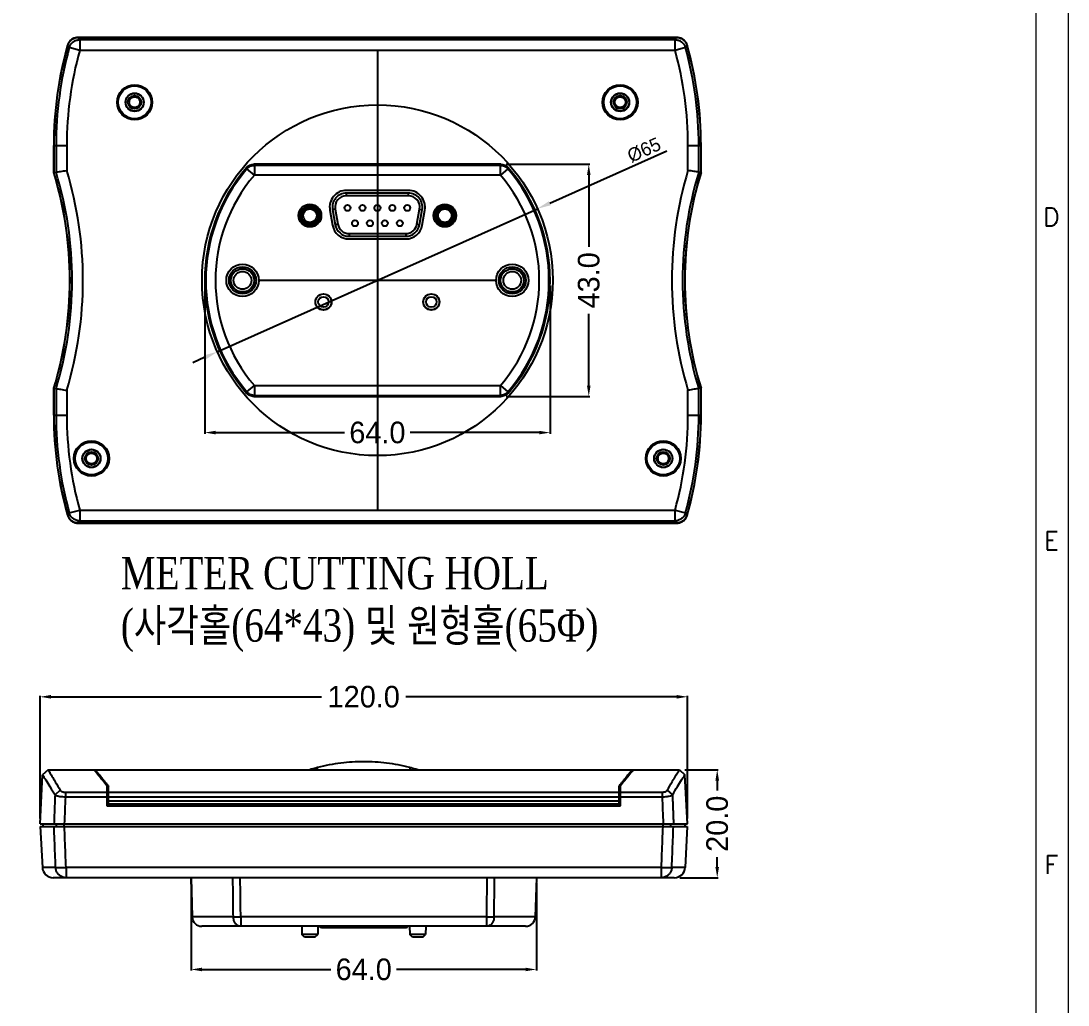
# Model space of a CAD drawing. Header units: millimetres. Extents: x 54 to 1685, y 68 to 1015.
# Drawn here: x 1491.2 to 1685.3, y 615.5 to 797.9 of the extents above; entities that cross this region are included whole.
import ezdxf
from ezdxf.enums import TextEntityAlignment as Align

# ---------------------------------------------------------------- set-up
doc = ezdxf.new("R2010")
doc.units = ezdxf.units.MM
doc.linetypes.add('DASHED2', pattern=[9.525, 6.35, -3.175])
for name, color, linetype in [('20', 2, 'Continuous'), ('30', 3, 'Continuous'), ('70', 7, 'Continuous')]:
    doc.layers.add(name, color=color, linetype=linetype)
doc.styles.add('SIMPLEX', font='SIMPLEX.shx', dxfattribs={"bigfont": 'HBRDS.shx'})
doc.styles.add('SS', font='batang.ttc', dxfattribs={"width": 0.8})
doc.styles.get("Standard").update_dxf_attribs({"font": 'BareunDotumPro1.ttf'})
doc.dimstyles.new('ISO-25', dxfattribs={"dimtxt": 2.5, "dimasz": 2.5, "dimexe": 1.25, "dimexo": 0.625, "dimtad": 1, "dimtxsty": 'Standard', "dimcen": 2.5, "dimadec": 0, "dimazin": 0, "dimtfac": 1, "dimtmove": 0, "dimatfit": 3, "dimfxl": 0, "dimarcsym": 0})
doc.dimstyles.get("Standard").update_dxf_attribs({"dimtxt": 4, "dimasz": 2, "dimexe": 0.2, "dimexo": 1, "dimgap": 0.09, "dimtad": 0, "dimtoh": 1, "dimdec": 1, "dimzin": 0, "dimdsep": 46, "dimtxsty": 'Standard', "dimcen": -3, "dimadec": 0, "dimazin": 0, "dimtfac": 1, "dimtdec": 1, "dimtofl": 0, "dimtmove": 0, "dimatfit": 3, "dimfxl": 0, "dimtolj": 1, "dimtzin": 0, "dimarcsym": 0})

# ---------------------------------------------------------------- blocks, each defined once
blk = doc.blocks.new('*D29')
at = {"color": 0, "lineweight": -2}
for p, q in [((1494.78, 650.13), (1494.78, 672.85)), ((1496.78, 672.65), (1546.98, 672.65)), ((1612.78, 672.65), (1562.58, 672.65)), ((1614.78, 650.13), (1614.78, 672.85))]:
    blk.add_line(p, q, dxfattribs=at)
at = {"color": 0}
for points in [[(1496.78, 672.99), (1496.78, 672.32), (1494.78, 672.65)], [(1612.78, 672.32), (1612.78, 672.99), (1614.78, 672.65)]]:
    blk.add_solid(points, dxfattribs=at)
at = {"layer": 'Defpoints', "color": 0}
for p in [(1614.78, 672.65), (1494.78, 649.13), (1614.78, 649.13)]:
    blk.add_point(p, dxfattribs=at)
at = {"color": 0, "linetype": 'DASHED2', "insert": (1554.78, 672.65), "char_height": 4, "attachment_point": 5}
blk.add_mtext('\\A1;120.0', dxfattribs=at)
blk = doc.blocks.new('*D30')
at = {"color": 0, "lineweight": -2}
for p, q in [((1614.31, 659.13), (1620.51, 659.13)), ((1620.31, 657.13), (1620.31, 655.32)), ((1620.31, 641.13), (1620.31, 642.95)), ((1613.36, 639.13), (1620.51, 639.13))]:
    blk.add_line(p, q, dxfattribs=at)
at = {"color": 0}
for points in [[(1620.64, 657.13), (1619.97, 657.13), (1620.31, 659.13)], [(1619.97, 641.13), (1620.64, 641.13), (1620.31, 639.13)]]:
    blk.add_solid(points, dxfattribs=at)
at = {"layer": 'Defpoints', "color": 0}
for p in [(1613.31, 659.13), (1612.36, 639.13), (1620.31, 639.13)]:
    blk.add_point(p, dxfattribs=at)
at = {"color": 0, "linetype": 'DASHED2', "insert": (1620.31, 649.13), "char_height": 4, "attachment_point": 5, "rotation": 90}
blk.add_mtext('\\A1;20.0', dxfattribs=at)
blk = doc.blocks.new('*D31')
at = {"color": 0, "lineweight": -2}
for p, q in [((1522.78, 638.13), (1522.78, 621.93)), ((1586.78, 638.13), (1586.78, 621.93)), ((1524.78, 622.13), (1548.69, 622.13)), ((1584.78, 622.13), (1560.87, 622.13))]:
    blk.add_line(p, q, dxfattribs=at)
at = {"color": 0}
for points in [[(1524.78, 622.46), (1524.78, 621.8), (1522.78, 622.13)], [(1584.78, 621.8), (1584.78, 622.46), (1586.78, 622.13)]]:
    blk.add_solid(points, dxfattribs=at)
at = {"layer": 'Defpoints', "color": 0}
for p in [(1522.78, 639.13), (1586.78, 639.13), (1586.78, 622.13)]:
    blk.add_point(p, dxfattribs=at)
at = {"color": 0, "linetype": 'DASHED2', "insert": (1554.78, 622.13), "char_height": 4, "attachment_point": 5}
blk.add_mtext('\\A1;64.0', dxfattribs=at)
blk = doc.blocks.new('*D32')
at = {"color": 0, "lineweight": -2}
for p, q in [((1525.31, 748.82), (1525.31, 721.41)), ((1589.31, 748.82), (1589.31, 721.41)), ((1527.31, 721.61), (1551.22, 721.61)), ((1587.31, 721.61), (1563.4, 721.61))]:
    blk.add_line(p, q, dxfattribs=at)
at = {"color": 0}
for points in [[(1527.31, 721.94), (1527.31, 721.28), (1525.31, 721.61)], [(1587.31, 721.28), (1587.31, 721.94), (1589.31, 721.61)]]:
    blk.add_solid(points, dxfattribs=at)
at = {"layer": 'Defpoints', "color": 0}
for p in [(1525.31, 749.82), (1589.31, 749.82), (1589.31, 721.61)]:
    blk.add_point(p, dxfattribs=at)
at = {"color": 0, "linetype": 'DASHED2', "insert": (1557.31, 721.61), "char_height": 4, "attachment_point": 5}
blk.add_mtext('\\A1;64.0', dxfattribs=at)
blk = doc.blocks.new('*D33')
at = {"color": 0, "lineweight": -2}
for p, q in [((1581.2, 771.32), (1596.7, 771.32)), ((1596.5, 769.32), (1596.5, 756)), ((1596.5, 730.32), (1596.5, 743.63)), ((1581.2, 728.32), (1596.7, 728.32))]:
    blk.add_line(p, q, dxfattribs=at)
at = {"color": 0}
for points in [[(1596.83, 769.32), (1596.16, 769.32), (1596.5, 771.32)], [(1596.16, 730.32), (1596.83, 730.32), (1596.5, 728.32)]]:
    blk.add_solid(points, dxfattribs=at)
at = {"layer": 'Defpoints', "color": 0}
for p in [(1580.2, 771.32), (1596.5, 771.32), (1580.2, 728.32)]:
    blk.add_point(p, dxfattribs=at)
at = {"color": 0, "linetype": 'DASHED2', "insert": (1596.5, 749.82), "char_height": 4, "attachment_point": 5, "rotation": 90}
blk.add_mtext('\\A1;43.0', dxfattribs=at)
blk = doc.blocks.new('*D34')
at = {"color": 0, "lineweight": -2}
for p, q in [((1589.27, 764.11), (1610.97, 773.8)), ((1527.64, 736.58), (1586.98, 763.09)), ((1525.35, 735.56), (1523.07, 734.54))]:
    blk.add_line(p, q, dxfattribs=at)
at = {"color": 0}
for points in [[(1589.1, 764.49), (1589.44, 763.73), (1586.98, 763.09)], [(1525.52, 735.18), (1525.18, 735.94), (1527.64, 736.58)]]:
    blk.add_solid(points, dxfattribs=at)
at = {"layer": 'Defpoints', "color": 0}
for p in [(1586.98, 763.09), (1527.64, 736.58)]:
    blk.add_point(p, dxfattribs=at)
at = {"color": 0, "linetype": 'DASHED2', "insert": (1606.75, 773.97), "char_height": 2.5, "attachment_point": 5, "rotation": 24.0683}
blk.add_mtext('%%c65', dxfattribs=at)

msp = doc.modelspace()

# ---------------------------------------------------------------- linework, layer by layer
at = {"color": 7, "linetype": 'Continuous'}
for p, q in [((1612.817, 794.837), (1501.804, 794.837)), ((1501.824, 794.811), (1612.797, 794.811)), ((1612.495, 794.412), (1502.126, 794.412)), ((1502.126, 794.412), (1502.126, 792.415)), ((1612.495, 792.415), (1612.495, 794.412)), ((1502.126, 792.415), (1500.202, 792.949)), ((1612.494, 792.415), (1502.127, 792.415)), ((1614.419, 792.949), (1612.495, 792.415)), ((1497.31, 774.817), (1497.31, 769.817)), ((1497.337, 769.821), (1497.337, 774.817)), ((1497.337, 774.817), (1499.733, 774.817)), ((1497.735, 774.817), (1497.735, 769.881)), ((1499.733, 774.817), (1499.733, 770.178)), ((1614.888, 770.178), (1614.888, 774.817)), ((1614.888, 774.817), (1617.284, 774.817)), ((1616.886, 769.881), (1616.886, 774.817)), ((1617.284, 774.817), (1617.284, 769.821)), ((1617.31, 769.817), (1617.31, 774.817)), ((1580.201, 771.317), (1534.42, 771.317)), ((1580.114, 771.128), (1534.507, 771.128)), ((1534.507, 771.128), (1534.507, 769.328)), ((1580.114, 769.328), (1580.114, 771.128)), ((1497.337, 769.821), (1497.735, 769.881)), ((1534.507, 769.328), (1533.14, 770.498)), ((1580.115, 769.328), (1534.506, 769.328)), ((1581.481, 770.498), (1580.114, 769.328)), ((1617.284, 769.821), (1616.886, 769.881)), ((1563.06, 766.487), (1551.56, 766.487)), ((1563.06, 765.987), (1551.56, 765.987)), ((1551.56, 765.487), (1551.56, 765.987)), ((1563.06, 765.487), (1551.56, 765.487)), ((1563.06, 765.487), (1563.06, 765.987)), ((1548.508, 762.849), (1549.001, 760.049)), ((1549.492, 763.023), (1549, 762.936)), ((1549, 762.936), (1549.494, 760.136)), ((1549.492, 763.023), (1549.986, 760.223)), ((1564.635, 760.223), (1565.129, 763.023)), ((1565.127, 760.136), (1565.621, 762.936)), ((1565.129, 763.023), (1565.621, 762.936)), ((1565.62, 760.049), (1566.113, 762.849)), ((1549.986, 760.223), (1549.494, 760.136)), ((1564.635, 760.223), (1565.127, 760.136)), ((1552.054, 758.487), (1562.567, 758.487)), ((1552.054, 758.487), (1552.054, 757.987)), ((1552.054, 757.987), (1562.567, 757.987)), ((1552.054, 757.487), (1562.567, 757.487)), ((1562.567, 758.487), (1562.567, 757.987)), ((1533.14, 729.137), (1534.507, 730.307)), ((1534.506, 730.307), (1580.115, 730.307)), ((1534.507, 730.307), (1534.507, 728.507)), ((1580.114, 728.507), (1580.114, 730.307)), ((1580.114, 730.307), (1581.481, 729.137)), ((1497.31, 729.817), (1497.31, 724.817)), ((1497.337, 724.817), (1497.337, 729.814)), ((1497.337, 729.814), (1497.735, 729.754)), ((1497.735, 729.754), (1497.735, 724.817)), ((1499.733, 729.457), (1499.733, 724.817)), ((1534.42, 728.317), (1580.201, 728.317)), ((1534.507, 728.507), (1580.114, 728.507)), ((1614.888, 724.817), (1614.888, 729.457)), ((1617.284, 729.814), (1616.886, 729.754)), ((1616.886, 724.817), (1616.886, 729.754)), ((1617.284, 729.814), (1617.284, 724.817)), ((1617.31, 724.817), (1617.31, 729.817)), ((1497.337, 724.817), (1499.733, 724.817)), ((1614.888, 724.817), (1617.284, 724.817)), ((1500.201, 706.725), (1502.125, 707.259)), ((1502.125, 707.259), (1612.496, 707.259)), ((1502.125, 707.259), (1502.125, 705.262)), ((1612.496, 705.262), (1612.496, 707.259)), ((1612.496, 707.259), (1614.42, 706.725)), ((1501.803, 704.837), (1612.818, 704.837)), ((1612.798, 704.863), (1501.823, 704.863)), ((1502.125, 705.262), (1612.496, 705.262)), ((1494.779, 649.134), (1495.254, 658.186)), ((1496.252, 659.134), (1495.254, 658.186)), ((1496.252, 659.134), (1546.207, 659.134)), ((1505.029, 658.827), (1505.027, 659.134)), ((1563.352, 659.134), (1613.306, 659.134)), ((1604.53, 658.827), (1604.532, 659.134)), ((1613.306, 659.134), (1614.305, 658.186)), ((1614.779, 649.134), (1614.305, 658.186)), ((1507.169, 656.165), (1507.169, 652.45)), ((1602.39, 652.45), (1602.39, 656.165)), ((1498.522, 655.327), (1497.56, 654.461)), ((1499.471, 654.988), (1507.169, 654.988)), ((1499.471, 654.988), (1499.471, 654.13)), ((1507.169, 654.258), (1507.469, 654.258)), ((1507.469, 652.773), (1507.469, 656.064)), ((1507.469, 654.988), (1602.09, 654.988)), ((1602.09, 656.064), (1602.09, 652.773)), ((1602.09, 654.258), (1602.39, 654.258)), ((1602.39, 654.988), (1610.088, 654.988)), ((1610.088, 654.988), (1610.088, 654.13)), ((1611.037, 655.327), (1611.999, 654.461)), ((1499.471, 654.13), (1507.169, 654.13)), ((1507.169, 652.758), (1509.079, 652.758)), ((1507.169, 652.566), (1602.39, 652.566)), ((1507.169, 652.45), (1602.39, 652.45)), ((1507.469, 654.13), (1602.09, 654.13)), ((1602.09, 653.299), (1507.469, 653.299)), ((1602.09, 652.773), (1507.469, 652.773)), ((1600.479, 652.758), (1602.39, 652.758)), ((1602.39, 654.13), (1610.088, 654.13)), ((1494.779, 649.134), (1614.779, 649.134)), ((1494.806, 648.634), (1614.753, 648.634)), ((1494.806, 648.634), (1495.204, 641.029)), ((1495.279, 649.134), (1495.279, 648.634)), ((1497.831, 648.634), (1497.831, 649.134)), ((1499.274, 648.634), (1499.274, 649.134)), ((1610.284, 648.634), (1610.284, 649.134)), ((1611.728, 648.634), (1611.728, 649.134)), ((1614.279, 649.134), (1614.279, 648.634)), ((1614.753, 648.634), (1614.355, 641.029)), ((1497.67, 641.029), (1495.204, 641.029)), ((1609.964, 641.029), (1499.594, 641.029)), ((1499.594, 641.029), (1499.594, 639.134)), ((1609.964, 639.134), (1609.964, 641.029)), ((1614.355, 641.029), (1611.889, 641.029)), ((1612.357, 639.134), (1497.201, 639.134)), ((1522.779, 637.934), (1522.779, 639.134)), ((1522.779, 639.134), (1522.969, 631.886)), ((1586.779, 639.134), (1586.59, 631.886)), ((1522.811, 637.934), (1522.779, 637.934)), ((1530.609, 631.886), (1522.969, 631.886)), ((1577.582, 631.886), (1531.976, 631.886)), ((1531.976, 631.886), (1531.976, 630.134)), ((1577.582, 630.134), (1577.582, 631.886)), ((1586.59, 631.886), (1578.95, 631.886)), ((1584.79, 630.134), (1524.769, 630.134)), ((1543.279, 630.134), (1543.306, 628.634)), ((1546.279, 630.134), (1546.253, 628.634)), ((1546.93, 629.934), (1562.629, 629.934)), ((1549.523, 629.934), (1549.523, 630.134)), ((1560.036, 629.934), (1560.036, 630.134)), ((1563.279, 630.134), (1563.306, 628.634)), ((1566.279, 630.134), (1566.253, 628.634)), ((1544.779, 628.633), (1543.306, 628.634)), ((1543.814, 628.134), (1543.306, 628.633)), ((1545.744, 628.134), (1543.814, 628.134)), ((1546.253, 628.634), (1544.779, 628.633)), ((1545.745, 628.134), (1546.253, 628.633)), ((1564.779, 628.633), (1563.306, 628.634)), ((1563.814, 628.134), (1563.306, 628.633)), ((1565.744, 628.134), (1563.814, 628.134)), ((1566.253, 628.634), (1564.779, 628.633)), ((1565.745, 628.134), (1566.253, 628.633))]:
    msp.add_line(p, q, dxfattribs=at)
for p, q in [((1557.31, 792.415), (1557.31, 707.259)), ((1535.31, 749.837), (1579.311, 749.837))]:
    msp.add_line(p, q)
for centre, radius in [((1512.31, 782.817), 3.259), ((1512.31, 782.817), 3.045), ((1512.31, 782.817), 1.695), ((1512.31, 782.817), 1.65), ((1602.31, 782.817), 3.259), ((1602.31, 782.817), 3.045), ((1602.31, 782.817), 1.695), ((1602.31, 782.817), 1.65), ((1512.31, 782.817), 1.233), ((1602.31, 782.817), 1.233), ((1544.81, 761.817), 2.1), ((1544.81, 761.817), 1.8), ((1544.81, 761.817), 1.55), ((1544.81, 761.817), 1.25), ((1551.77, 763.237), 0.55), ((1554.54, 763.237), 0.55), ((1557.31, 763.237), 0.55), ((1560.08, 763.237), 0.55), ((1562.85, 763.237), 0.55), ((1569.81, 761.817), 2.1), ((1569.81, 761.817), 1.8), ((1569.81, 761.817), 1.55), ((1569.81, 761.817), 1.25), ((1553.16, 760.397), 0.55), ((1555.93, 760.397), 0.55), ((1558.69, 760.397), 0.55), ((1561.46, 760.397), 0.55), ((1532.31, 749.817), 3), ((1532.31, 749.817), 2.5), ((1532.31, 749.817), 2.15), ((1532.31, 749.817), 1.65), ((1582.31, 749.817), 3), ((1582.31, 749.817), 2.5), ((1582.31, 749.817), 2.15), ((1582.31, 749.817), 1.65), ((1547.31, 745.817), 1.5), ((1567.31, 745.817), 1.5), ((1547.31, 745.817), 1.474), ((1547.31, 745.817), 0.965), ((1567.31, 745.817), 1.474), ((1567.31, 745.817), 0.965), ((1504.31, 716.817), 3.259), ((1504.31, 716.817), 3.045), ((1504.31, 716.817), 1.695), ((1504.31, 716.817), 1.65), ((1610.31, 716.817), 3.259), ((1610.31, 716.817), 3.045), ((1610.31, 716.817), 1.695), ((1610.31, 716.817), 1.65), ((1504.31, 716.817), 1.233), ((1610.31, 716.817), 1.233)]:
    msp.add_circle(centre, radius, dxfattribs=at)
msp.add_circle((1557.31, 749.837), 32.5)
for centre, radius, start, end in [((1565.609, 774.817), 68.298, 164.22695, 180), ((1565.609, 774.817), 68.272, 164.24409, 180), ((1565.609, 774.817), 67.874, 164.50629, 180), ((1565.609, 774.817), 65.876, 164.50628, 180), ((1549.012, 774.817), 65.876, 0, 15.49372), ((1549.012, 774.817), 67.874, 0, 15.49371), ((1549.012, 774.817), 68.272, 0, 15.75591), ((1549.012, 774.817), 68.298, 0, 15.77305), ((1557.31, 749.817), 32, 139.28287, 220.71713), ((1557.31, 749.817), 32, 319.28287, 40.71713), ((1432.144, 749.817), 68.167, 342.93847, 17.06153), ((1432.144, 749.817), 68.193, 342.94177, 17.05823), ((1432.144, 749.817), 68.591, 342.99177, 17.00823), ((1432.144, 749.817), 70.589, 343.23587, 16.76413), ((1557.31, 749.817), 31.81, 139.44886, 220.55114), ((1557.31, 749.817), 30.011, 139.45019, 220.54982), ((1557.31, 749.817), 30.011, 319.45019, 40.54981), ((1557.31, 749.817), 31.81, 319.44886, 40.55114), ((1682.477, 749.817), 70.589, 163.23587, 196.76413), ((1682.477, 749.817), 68.591, 162.99177, 197.00823), ((1682.477, 749.817), 68.193, 162.94177, 197.05823), ((1682.477, 749.817), 68.167, 162.93847, 197.06153), ((1551.56, 763.387), 3.1, 90, 190), ((1551.56, 763.387), 2.6, 90, 190), ((1551.56, 763.387), 2.1, 90, 190), ((1563.06, 763.387), 3.1, 350, 90), ((1563.06, 763.387), 2.6, 350, 90), ((1563.06, 763.387), 2.1, 350, 90), ((1552.054, 760.587), 3.1, 190, 270), ((1552.054, 760.587), 2.6, 190, 270), ((1552.054, 760.587), 2.1, 190, 270), ((1562.567, 760.587), 2.1, 270, 350), ((1562.567, 760.587), 2.6, 270, 350), ((1562.567, 760.587), 3.1, 270, 350), ((1565.345, 724.817), 68.035, 180, 195.80199), ((1565.345, 724.817), 68.009, 180, 195.78479), ((1565.345, 724.817), 67.61, 180, 195.52168), ((1565.345, 724.817), 65.613, 180, 195.52169), ((1549.276, 724.817), 65.613, 344.47831, 0), ((1549.276, 724.817), 67.61, 344.47832, 0), ((1549.276, 724.817), 68.009, 344.21521, 0), ((1549.276, 724.817), 68.035, 344.19801, 0), ((1497.201, 641.134), 2, 183, 270), ((1612.357, 641.134), 2, 270, 357), ((1524.769, 631.934), 1.8, 181.5, 270), ((1584.79, 631.934), 1.8, 270, 358.5), ((1546.929, 630.434), 0.5, 217.24264, 270), ((1562.629, 630.434), 0.5, 270, 322.75736)]:
    msp.add_arc(centre, radius, start, end, dxfattribs=at)
for points, knots in [([(1501.804, 794.837), (1501.634, 794.837), (1501.288, 794.793), (1500.805, 794.596), (1500.386, 794.279), (1500.065, 793.868), (1499.929, 793.547), (1499.882, 793.383)], [0, 0, 0, 0, 0.511326, 1.0326555, 1.5471386, 2.0690103, 2.580345, 2.580345, 2.580345, 2.580345]), ([(1499.902, 793.356), (1499.948, 793.52), (1500.085, 793.841), (1500.406, 794.252), (1500.824, 794.569), (1501.307, 794.766), (1501.654, 794.811), (1501.824, 794.811)], [0, 0, 0, 0, 0.5114591, 1.0325578, 1.5470637, 2.0694076, 2.5809377, 2.5809377, 2.5809377, 2.5809377]), ([(1500.202, 792.949), (1500.26, 793.156), (1500.445, 793.555), (1500.897, 794.032), (1501.477, 794.34), (1501.911, 794.412), (1502.126, 794.412)], [0, 0, 0, 0, 0.6459971, 1.2922632, 1.9385292, 2.5845263, 2.5845263, 2.5845263, 2.5845263]), ([(1502.126, 794.412), (1502.093, 794.457), (1502.025, 794.545), (1501.925, 794.678), (1501.858, 794.767), (1501.824, 794.811)], [0, 0, 0, 0, 0.16701509, 0.33377065, 0.50026759, 0.50026759, 0.50026759, 0.50026759]), ([(1612.495, 794.412), (1612.528, 794.457), (1612.596, 794.545), (1612.696, 794.678), (1612.763, 794.767), (1612.797, 794.811)], [0, 0, 0, 0, 0.16701509, 0.33377065, 0.50026759, 0.50026759, 0.50026759, 0.50026759]), ([(1612.495, 794.412), (1612.71, 794.412), (1613.144, 794.34), (1613.724, 794.032), (1614.176, 793.555), (1614.362, 793.156), (1614.419, 792.949)], [0, 0, 0, 0, 0.6459971, 1.2922632, 1.9385292, 2.5845263, 2.5845263, 2.5845263, 2.5845263]), ([(1612.797, 794.811), (1612.967, 794.811), (1613.313, 794.767), (1613.796, 794.569), (1614.215, 794.252), (1614.536, 793.841), (1614.673, 793.52), (1614.719, 793.356)], [0, 0, 0, 0, 0.5114661, 1.0330265, 1.5475511, 2.0694527, 2.5809377, 2.5809377, 2.5809377, 2.5809377]), ([(1614.739, 793.383), (1614.692, 793.547), (1614.556, 793.868), (1614.235, 794.278), (1613.816, 794.595), (1613.333, 794.793), (1612.987, 794.837), (1612.817, 794.837)], [0, 0, 0, 0, 0.511333, 1.0323552, 1.5468254, 2.0689922, 2.580345, 2.580345, 2.580345, 2.580345]), ([(1500.202, 792.949), (1500.168, 792.994), (1500.102, 793.085), (1500.002, 793.22), (1499.935, 793.311), (1499.902, 793.356)], [0, 0, 0, 0, 0.16888455, 0.33749901, 0.50584452, 0.50584452, 0.50584452, 0.50584452]), ([(1614.419, 792.949), (1614.453, 792.994), (1614.519, 793.085), (1614.619, 793.22), (1614.686, 793.311), (1614.719, 793.356)], [0, 0, 0, 0, 0.16888456, 0.33749901, 0.50584452, 0.50584452, 0.50584452, 0.50584452]), ([(1511.318, 782.817), (1511.317, 782.933), (1511.357, 783.167), (1511.533, 783.474), (1511.803, 783.7), (1512.133, 783.822), (1512.486, 783.822), (1512.82, 783.7), (1513.09, 783.471), (1513.265, 783.165), (1513.304, 782.932), (1513.303, 782.817)], [0, 0, 0, 0, 0.346955, 0.6961958, 1.0397943, 1.380951, 1.7305015, 2.0786528, 2.4256711, 2.7715414, 3.1159082, 3.1159082, 3.1159082, 3.1159082]), ([(1513.303, 782.817), (1513.302, 782.703), (1513.261, 782.472), (1513.084, 782.17), (1512.816, 781.947), (1512.489, 781.826), (1512.138, 781.825), (1511.808, 781.944), (1511.539, 782.168), (1511.361, 782.469), (1511.319, 782.701), (1511.318, 782.817)], [0, 0, 0, 0, 0.3428843, 0.688421, 1.0292262, 1.3680855, 1.7150258, 2.0600561, 2.4004243, 2.7425451, 3.0907561, 3.0907561, 3.0907561, 3.0907561]), ([(1601.318, 782.817), (1601.317, 782.933), (1601.357, 783.167), (1601.533, 783.473), (1601.801, 783.7), (1602.131, 783.821), (1602.484, 783.823), (1602.817, 783.702), (1603.087, 783.475), (1603.263, 783.169), (1603.304, 782.934), (1603.303, 782.817)], [0, 0, 0, 0, 0.3465476, 0.6953866, 1.038552, 1.3792597, 1.7284949, 2.0761296, 2.4193765, 2.7649452, 3.1159043, 3.1159043, 3.1159043, 3.1159043]), ([(1603.303, 782.817), (1603.302, 782.703), (1603.26, 782.472), (1603.084, 782.169), (1602.815, 781.946), (1602.487, 781.826), (1602.136, 781.825), (1601.804, 781.946), (1601.535, 782.172), (1601.36, 782.474), (1601.319, 782.704), (1601.318, 782.817)], [0, 0, 0, 0, 0.3432603, 0.6891696, 1.030397, 1.3696645, 1.716855, 2.062437, 2.4066623, 2.7493441, 3.09076, 3.09076, 3.09076, 3.09076]), ([(1533.056, 770.692), (1533.14, 770.789), (1533.329, 770.966), (1533.664, 771.166), (1534.034, 771.29), (1534.292, 771.317), (1534.42, 771.317)], [0, 0, 0, 0, 0.3836398, 0.7721057, 1.1610948, 1.5447587, 1.5447587, 1.5447587, 1.5447587]), ([(1533.14, 770.498), (1533.131, 770.52), (1533.112, 770.563), (1533.084, 770.627), (1533.066, 770.67), (1533.056, 770.692)], [0, 0, 0, 0, 0.07045033, 0.14081192, 0.21108499, 0.21108499, 0.21108499, 0.21108499]), ([(1533.14, 770.498), (1533.252, 770.629), (1533.515, 770.859), (1533.99, 771.078), (1534.336, 771.128), (1534.507, 771.128)], [0, 0, 0, 0, 0.5158388, 1.0316949, 1.5475338, 1.5475338, 1.5475338, 1.5475338]), ([(1534.507, 771.128), (1534.498, 771.149), (1534.478, 771.191), (1534.449, 771.254), (1534.43, 771.296), (1534.42, 771.317)], [0, 0, 0, 0, 0.06970289, 0.13932116, 0.20885493, 0.20885493, 0.20885493, 0.20885493]), ([(1580.114, 771.128), (1580.123, 771.149), (1580.143, 771.191), (1580.172, 771.254), (1580.191, 771.296), (1580.201, 771.317)], [0, 0, 0, 0, 0.06970289, 0.13932116, 0.20885493, 0.20885493, 0.20885493, 0.20885493]), ([(1580.114, 771.128), (1580.285, 771.128), (1580.631, 771.078), (1581.106, 770.859), (1581.369, 770.629), (1581.481, 770.498)], [0, 0, 0, 0, 0.5158388, 1.0316949, 1.5475338, 1.5475338, 1.5475338, 1.5475338]), ([(1580.201, 771.317), (1580.329, 771.317), (1580.587, 771.29), (1580.957, 771.166), (1581.292, 770.967), (1581.481, 770.789), (1581.565, 770.692)], [0, 0, 0, 0, 0.3836374, 0.7722351, 1.1611094, 1.5447587, 1.5447587, 1.5447587, 1.5447587]), ([(1581.481, 770.498), (1581.49, 770.52), (1581.509, 770.563), (1581.537, 770.627), (1581.555, 770.67), (1581.565, 770.692)], [0, 0, 0, 0, 0.07045033, 0.14081192, 0.21108499, 0.21108499, 0.21108499, 0.21108499]), ([(1497.735, 769.881), (1497.777, 769.887), (1497.917, 769.908), (1498.203, 769.951), (1498.63, 770.014), (1499.155, 770.092), (1499.534, 770.148), (1499.733, 770.178)], [0, 0, 0, 0, 0.1253282, 0.4249011, 0.8696746, 1.4178498, 2.0191402, 2.0191402, 2.0191402, 2.0191402]), ([(1616.886, 769.881), (1616.844, 769.887), (1616.704, 769.908), (1616.418, 769.951), (1615.991, 770.014), (1615.466, 770.092), (1615.087, 770.148), (1614.888, 770.178)], [0, 0, 0, 0, 0.1253282, 0.4249011, 0.8696746, 1.4178498, 2.0191402, 2.0191402, 2.0191402, 2.0191402]), ([(1497.735, 729.754), (1497.777, 729.748), (1497.917, 729.727), (1498.203, 729.684), (1498.63, 729.621), (1499.155, 729.543), (1499.534, 729.487), (1499.733, 729.457)], [0, 0, 0, 0, 0.1253282, 0.4249011, 0.8696746, 1.4178498, 2.0191402, 2.0191402, 2.0191402, 2.0191402]), ([(1533.14, 729.137), (1533.131, 729.115), (1533.112, 729.072), (1533.084, 729.008), (1533.066, 728.965), (1533.056, 728.943)], [0, 0, 0, 0, 0.07045033, 0.14081193, 0.21108499, 0.21108499, 0.21108499, 0.21108499]), ([(1534.42, 728.317), (1534.292, 728.317), (1534.034, 728.345), (1533.664, 728.468), (1533.329, 728.668), (1533.14, 728.846), (1533.056, 728.943)], [0, 0, 0, 0, 0.3836374, 0.7722351, 1.1611094, 1.5447587, 1.5447587, 1.5447587, 1.5447587]), ([(1534.507, 728.507), (1534.336, 728.507), (1533.99, 728.557), (1533.515, 728.776), (1533.252, 729.006), (1533.14, 729.137)], [0, 0, 0, 0, 0.5158388, 1.0316949, 1.5475338, 1.5475338, 1.5475338, 1.5475338]), ([(1534.507, 728.507), (1534.498, 728.486), (1534.478, 728.444), (1534.449, 728.381), (1534.43, 728.339), (1534.42, 728.317)], [0, 0, 0, 0, 0.06970289, 0.13932116, 0.20885493, 0.20885493, 0.20885493, 0.20885493]), ([(1581.481, 729.137), (1581.369, 729.006), (1581.106, 728.776), (1580.631, 728.557), (1580.285, 728.507), (1580.114, 728.507)], [0, 0, 0, 0, 0.5158388, 1.0316949, 1.5475338, 1.5475338, 1.5475338, 1.5475338]), ([(1580.114, 728.507), (1580.123, 728.486), (1580.143, 728.444), (1580.172, 728.381), (1580.191, 728.339), (1580.201, 728.317)], [0, 0, 0, 0, 0.06970289, 0.13932116, 0.20885493, 0.20885493, 0.20885493, 0.20885493]), ([(1581.565, 728.943), (1581.481, 728.846), (1581.292, 728.668), (1580.957, 728.469), (1580.587, 728.345), (1580.329, 728.317), (1580.201, 728.317)], [0, 0, 0, 0, 0.3836398, 0.7721057, 1.1610948, 1.5447587, 1.5447587, 1.5447587, 1.5447587]), ([(1581.481, 729.137), (1581.49, 729.115), (1581.509, 729.072), (1581.537, 729.008), (1581.555, 728.965), (1581.565, 728.943)], [0, 0, 0, 0, 0.07045033, 0.14081193, 0.21108499, 0.21108499, 0.21108499, 0.21108499]), ([(1616.886, 729.754), (1616.844, 729.748), (1616.704, 729.727), (1616.418, 729.684), (1615.991, 729.621), (1615.466, 729.543), (1615.087, 729.487), (1614.888, 729.457)], [0, 0, 0, 0, 0.1253282, 0.4249011, 0.8696746, 1.4178498, 2.0191402, 2.0191402, 2.0191402, 2.0191402]), ([(1504.31, 715.818), (1504.197, 715.818), (1503.967, 715.858), (1503.664, 716.031), (1503.437, 716.299), (1503.313, 716.63), (1503.312, 716.985), (1503.434, 717.318), (1503.66, 717.587), (1503.963, 717.763), (1504.195, 717.804), (1504.31, 717.804)], [0, 0, 0, 0, 0.3399843, 0.6842955, 1.0277456, 1.3718121, 1.7232965, 2.0716499, 2.4140022, 2.7565821, 3.1033305, 3.1033305, 3.1033305, 3.1033305]), ([(1504.31, 717.804), (1504.424, 717.804), (1504.655, 717.764), (1504.958, 717.59), (1505.186, 717.321), (1505.308, 716.99), (1505.309, 716.636), (1505.188, 716.305), (1504.962, 716.036), (1504.659, 715.859), (1504.426, 715.818), (1504.31, 715.818)], [0, 0, 0, 0, 0.3409662, 0.685795, 1.0298744, 1.3760301, 1.723645, 2.0692174, 2.4123428, 2.75611, 3.1033359, 3.1033359, 3.1033359, 3.1033359]), ([(1610.31, 715.818), (1610.197, 715.818), (1609.967, 715.858), (1609.663, 716.032), (1609.435, 716.301), (1609.313, 716.633), (1609.313, 716.987), (1609.434, 717.318), (1609.659, 717.587), (1609.963, 717.763), (1610.195, 717.804), (1610.31, 717.804)], [0, 0, 0, 0, 0.3406499, 0.6855156, 1.0298848, 1.3770775, 1.7249358, 2.0704949, 2.4131165, 2.756073, 3.1033323, 3.1033323, 3.1033323, 3.1033323]), ([(1610.31, 717.804), (1610.424, 717.804), (1610.654, 717.764), (1610.957, 717.591), (1611.184, 717.324), (1611.307, 716.993), (1611.309, 716.638), (1611.188, 716.305), (1610.962, 716.035), (1610.658, 715.859), (1610.426, 715.818), (1610.31, 715.818)], [0, 0, 0, 0, 0.3403978, 0.6847476, 1.0273707, 1.3706273, 1.7220148, 2.0703314, 2.4131347, 2.7566513, 3.1033339, 3.1033339, 3.1033339, 3.1033339]), ([(1500.201, 706.725), (1500.168, 706.679), (1500.101, 706.589), (1500.001, 706.453), (1499.934, 706.363), (1499.901, 706.317)], [0, 0, 0, 0, 0.16886008, 0.33744911, 0.50576824, 0.50576824, 0.50576824, 0.50576824]), ([(1502.125, 705.262), (1501.91, 705.263), (1501.477, 705.334), (1500.896, 705.642), (1500.444, 706.119), (1500.259, 706.517), (1500.201, 706.725)], [0, 0, 0, 0, 0.6457572, 1.291783, 1.9378087, 2.5835659, 2.5835659, 2.5835659, 2.5835659]), ([(1614.42, 706.725), (1614.362, 706.518), (1614.177, 706.119), (1613.724, 705.642), (1613.144, 705.334), (1612.711, 705.262), (1612.496, 705.262)], [0, 0, 0, 0, 0.6457572, 1.291783, 1.9378087, 2.5835659, 2.5835659, 2.5835659, 2.5835659]), ([(1614.42, 706.725), (1614.453, 706.679), (1614.52, 706.589), (1614.62, 706.453), (1614.686, 706.363), (1614.72, 706.317)], [0, 0, 0, 0, 0.16886007, 0.3374491, 0.50576824, 0.50576824, 0.50576824, 0.50576824]), ([(1499.882, 706.291), (1499.928, 706.127), (1500.065, 705.806), (1500.386, 705.396), (1500.804, 705.079), (1501.287, 704.882), (1501.633, 704.837), (1501.803, 704.837)], [0, 0, 0, 0, 0.5111383, 1.0319531, 1.5462262, 2.0681867, 2.5793443, 2.5793443, 2.5793443, 2.5793443]), ([(1501.823, 704.863), (1501.653, 704.863), (1501.307, 704.908), (1500.824, 705.105), (1500.406, 705.422), (1500.085, 705.833), (1499.948, 706.153), (1499.901, 706.317)], [0, 0, 0, 0, 0.5112715, 1.0326265, 1.5469545, 2.0686489, 2.5799391, 2.5799391, 2.5799391, 2.5799391]), ([(1502.125, 705.262), (1502.092, 705.218), (1502.024, 705.129), (1501.924, 704.996), (1501.857, 704.908), (1501.823, 704.863)], [0, 0, 0, 0, 0.16698459, 0.33370878, 0.50017347, 0.50017347, 0.50017347, 0.50017347]), ([(1612.496, 705.262), (1612.529, 705.218), (1612.596, 705.129), (1612.697, 704.996), (1612.764, 704.908), (1612.798, 704.863)], [0, 0, 0, 0, 0.16698459, 0.33370877, 0.50017347, 0.50017347, 0.50017347, 0.50017347]), ([(1614.72, 706.317), (1614.673, 706.153), (1614.537, 705.833), (1614.216, 705.422), (1613.797, 705.105), (1613.314, 704.908), (1612.968, 704.863), (1612.798, 704.863)], [0, 0, 0, 0, 0.5112647, 1.0321567, 1.5464659, 2.0686039, 2.5799391, 2.5799391, 2.5799391, 2.5799391]), ([(1612.818, 704.837), (1612.988, 704.837), (1613.334, 704.882), (1613.816, 705.079), (1614.235, 705.395), (1614.556, 705.806), (1614.693, 706.127), (1614.739, 706.291)], [0, 0, 0, 0, 0.5111311, 1.032255, 1.546541, 2.0682048, 2.5793444, 2.5793444, 2.5793444, 2.5793444]), ([(1563.325, 659.545), (1561.907, 659.912), (1559.071, 660.454), (1554.779, 660.721), (1550.487, 660.454), (1547.652, 659.912), (1546.233, 659.545)], [0, 0, 0, 0, 4.3959772, 8.632436, 12.8689181, 17.2648378, 17.2648378, 17.2648378, 17.2648378]), ([(1495.254, 658.186), (1495.301, 658.112), (1495.5, 657.799), (1495.959, 657.073), (1496.684, 655.907), (1497.25, 654.977), (1497.56, 654.461)], [0, 0, 0, 0, 0.2616579, 1.1148584, 2.575958, 4.3810736, 4.3810736, 4.3810736, 4.3810736]), ([(1496.252, 659.134), (1496.299, 659.058), (1496.495, 658.738), (1496.877, 658.11), (1497.209, 657.556), (1497.393, 657.248)], [0, 0, 0, 0, 0.2646092, 1.1275264, 2.2032813, 2.2032813, 2.2032813, 2.2032813]), ([(1506.405, 657.122), (1506.214, 657.359), (1505.76, 657.925), (1505.25, 658.554), (1504.931, 658.947), (1504.878, 659.012)], [0, 0, 0, 0, 0.9124087, 2.1761503, 2.4298378, 2.4298378, 2.4298378, 2.4298378]), ([(1505.027, 659.134), (1505.043, 659.114), (1505.104, 659.038), (1505.236, 658.874), (1505.446, 658.612), (1505.727, 658.261), (1506.073, 657.828), (1506.325, 657.511), (1506.461, 657.339)], [0, 0, 0, 0, 0.0761546, 0.292238, 0.6322097, 1.08363, 1.6396055, 2.2970387, 2.2970387, 2.2970387, 2.2970387]), ([(1546.233, 659.545), (1546.112, 659.513), (1545.625, 659.384), (1545.141, 659.245), (1544.779, 659.134)], [0, 0, 0, 0, 0.375768, 1.5110873, 1.5110873, 1.5110873, 1.5110873]), ([(1546.12, 659.134), (1546.126, 659.169), (1546.138, 659.216), (1546.152, 659.262), (1546.156, 659.275)], [0, 0, 0, 0, 0.10727624, 0.14568322, 0.14568322, 0.14568322, 0.14568322]), ([(1547.537, 659.13), (1548.476, 659.126), (1549.579, 659.118), (1550.682, 659.111), (1550.847, 659.11)], [0, 0, 0, 0, 2.8154836, 3.3103093, 3.3103093, 3.3103093, 3.3103093]), ([(1558.652, 659.11), (1558.837, 659.111), (1560.404, 659.12), (1561.97, 659.133), (1563.352, 659.134)], [0, 0, 0, 0, 0.5538802, 4.6997512, 4.6997512, 4.6997512, 4.6997512]), ([(1564.779, 659.134), (1564.658, 659.171), (1564.176, 659.316), (1563.69, 659.45), (1563.325, 659.545)], [0, 0, 0, 0, 0.379778, 1.5110533, 1.5110533, 1.5110533, 1.5110533]), ([(1563.439, 659.134), (1563.433, 659.169), (1563.421, 659.216), (1563.407, 659.262), (1563.403, 659.275)], [0, 0, 0, 0, 0.10726915, 0.14565245, 0.14565245, 0.14565245, 0.14565245]), ([(1603.097, 657.339), (1603.233, 657.511), (1603.485, 657.828), (1603.832, 658.261), (1604.112, 658.612), (1604.323, 658.874), (1604.455, 659.038), (1604.516, 659.114), (1604.532, 659.134)], [0, 0, 0, 0, 0.6574088, 1.2133831, 1.6648278, 2.0048394, 2.2209634, 2.2971377, 2.2971377, 2.2971377, 2.2971377]), ([(1604.681, 659.012), (1604.627, 658.947), (1604.308, 658.554), (1603.799, 657.925), (1603.344, 657.359), (1603.154, 657.122)], [0, 0, 0, 0, 0.2536885, 1.5174319, 2.4298378, 2.4298378, 2.4298378, 2.4298378]), ([(1611.999, 654.461), (1612.313, 654.985), (1612.882, 655.919), (1613.608, 657.086), (1614.062, 657.804), (1614.259, 658.113), (1614.305, 658.186)], [0, 0, 0, 0, 1.8340107, 3.2796173, 4.1232454, 4.3810735, 4.3810735, 4.3810735, 4.3810735]), ([(1612.166, 657.248), (1612.352, 657.56), (1612.685, 658.115), (1613.067, 658.743), (1613.261, 659.059), (1613.306, 659.134)], [0, 0, 0, 0, 1.0893118, 1.9425461, 2.2032822, 2.2032822, 2.2032822, 2.2032822]), ([(1497.531, 657.016), (1497.554, 656.978), (1497.887, 656.417), (1498.217, 655.854), (1498.522, 655.326)], [0, 0, 0, 0, 0.13211, 1.9588143, 1.9588143, 1.9588143, 1.9588143]), ([(1506.545, 657.234), (1506.675, 657.071), (1506.928, 656.75), (1507.181, 656.43), (1507.305, 656.273)], [0, 0, 0, 0, 0.6244694, 1.2247045, 1.2247045, 1.2247045, 1.2247045]), ([(1602.254, 656.273), (1602.378, 656.43), (1602.631, 656.75), (1602.884, 657.071), (1603.013, 657.234)], [0, 0, 0, 0, 0.6001807, 1.2247045, 1.2247045, 1.2247045, 1.2247045]), ([(1611.037, 655.327), (1611.346, 655.862), (1611.677, 656.425), (1612.01, 656.987), (1612.028, 657.016)], [0, 0, 0, 0, 1.8559395, 1.9587277, 1.9587277, 1.9587277, 1.9587277]), ([(1497.56, 654.461), (1497.525, 653.573), (1497.455, 651.797), (1497.385, 650.021), (1497.351, 649.134)], [0, 0, 0, 0, 2.6672128, 5.3318352, 5.3318352, 5.3318352, 5.3318352]), ([(1497.56, 654.461), (1497.58, 654.447), (1497.635, 654.413), (1497.741, 654.368), (1497.947, 654.3), (1498.268, 654.231), (1498.709, 654.171), (1499.119, 654.14), (1499.378, 654.132), (1499.471, 654.13)], [0, 0, 0, 0, 0.0714011, 0.1941813, 0.3448199, 0.7214963, 1.1766559, 1.6785222, 1.9553477, 1.9553477, 1.9553477, 1.9553477]), ([(1498.522, 655.327), (1498.531, 655.312), (1498.572, 655.252), (1498.684, 655.164), (1498.866, 655.079), (1499.088, 655.018), (1499.294, 654.992), (1499.425, 654.988), (1499.471, 654.988)], [0, 0, 0, 0, 0.0515355, 0.2165704, 0.4188223, 0.6516603, 0.9035, 1.0419186, 1.0419186, 1.0419186, 1.0419186]), ([(1610.088, 654.988), (1610.118, 654.988), (1610.232, 654.99), (1610.425, 655.01), (1610.653, 655.065), (1610.844, 655.146), (1610.971, 655.236), (1611.023, 655.304), (1611.037, 655.327)], [0, 0, 0, 0, 0.0886775, 0.3424301, 0.5803704, 0.7895317, 0.9619799, 1.0419533, 1.0419533, 1.0419533, 1.0419533]), ([(1610.088, 654.13), (1610.147, 654.131), (1610.375, 654.137), (1610.758, 654.162), (1611.211, 654.218), (1611.547, 654.285), (1611.767, 654.35), (1611.878, 654.393), (1611.952, 654.43), (1611.984, 654.451), (1611.999, 654.461)], [0, 0, 0, 0, 0.1773317, 0.6838549, 1.1514962, 1.5460481, 1.7071005, 1.8408707, 1.9026124, 1.9554324, 1.9554324, 1.9554324, 1.9554324]), ([(1611.998, 654.461), (1612.034, 653.573), (1612.104, 651.797), (1612.173, 650.021), (1612.208, 649.134)], [0, 0, 0, 0, 2.6671994, 5.3318352, 5.3318352, 5.3318352, 5.3318352]), ([(1499.471, 654.13), (1499.438, 653.297), (1499.371, 651.631), (1499.305, 649.966), (1499.272, 649.134)], [0, 0, 0, 0, 2.5011802, 5.0000147, 5.0000147, 5.0000147, 5.0000147]), ([(1610.088, 654.13), (1610.121, 653.297), (1610.187, 651.631), (1610.253, 649.966), (1610.286, 649.134)], [0, 0, 0, 0, 2.5012452, 5.0000147, 5.0000147, 5.0000147, 5.0000147]), ([(1497.67, 641.029), (1497.637, 641.875), (1497.57, 643.565), (1497.47, 646.1), (1497.403, 647.789), (1497.37, 648.634)], [0, 0, 0, 0, 2.5393476, 5.0762066, 7.6105769, 7.6105769, 7.6105769, 7.6105769]), ([(1499.594, 641.029), (1499.561, 641.875), (1499.493, 643.565), (1499.393, 646.1), (1499.326, 647.789), (1499.292, 648.634)], [0, 0, 0, 0, 2.5393803, 5.0762719, 7.6106748, 7.6106748, 7.6106748, 7.6106748]), ([(1609.964, 641.029), (1609.998, 641.875), (1610.065, 643.565), (1610.166, 646.1), (1610.233, 647.789), (1610.267, 648.634)], [0, 0, 0, 0, 2.5393804, 5.076272, 7.6106748, 7.6106748, 7.6106748, 7.6106748]), ([(1611.889, 641.029), (1611.922, 641.875), (1611.989, 643.565), (1612.089, 646.1), (1612.155, 647.789), (1612.189, 648.634)], [0, 0, 0, 0, 2.5393477, 5.0762067, 7.6105769, 7.6105769, 7.6105769, 7.6105769]), ([(1499.594, 639.134), (1499.4, 639.134), (1499.007, 639.196), (1498.475, 639.468), (1498.046, 639.892), (1497.76, 640.427), (1497.68, 640.828), (1497.67, 641.029)], [0, 0, 0, 0, 0.5834911, 1.1708036, 1.7643385, 2.3642359, 2.9683877, 2.9683877, 2.9683877, 2.9683877]), ([(1497.67, 641.029), (1497.759, 641.008), (1498.001, 641.011), (1498.428, 640.998), (1498.98, 641.006), (1499.382, 641.027), (1499.594, 641.029)], [0, 0, 0, 0, 0.2728897, 0.7175203, 1.2881588, 1.9255434, 1.9255434, 1.9255434, 1.9255434]), ([(1611.889, 641.029), (1611.879, 640.827), (1611.799, 640.426), (1611.512, 639.89), (1611.082, 639.466), (1610.55, 639.196), (1610.158, 639.134), (1609.964, 639.134)], [0, 0, 0, 0, 0.605158, 1.2060406, 1.8001981, 2.3881083, 2.9683892, 2.9683892, 2.9683892, 2.9683892]), ([(1609.964, 641.029), (1610.176, 641.015), (1610.579, 641.009), (1611.13, 641.003), (1611.56, 640.998), (1611.798, 641.026), (1611.889, 641.029)], [0, 0, 0, 0, 0.6373846, 1.2080231, 1.6526537, 1.9255434, 1.9255434, 1.9255434, 1.9255434]), ([(1530.609, 631.886), (1530.6, 632.692), (1530.581, 634.304), (1530.553, 636.719), (1530.535, 638.329), (1530.525, 639.134)], [0, 0, 0, 0, 2.4182662, 4.8341339, 7.2476032, 7.2476032, 7.2476032, 7.2476032]), ([(1531.976, 631.886), (1531.967, 632.692), (1531.947, 634.304), (1531.918, 636.719), (1531.899, 638.329), (1531.889, 639.134)], [0, 0, 0, 0, 2.4182796, 4.8341607, 7.2476433, 7.2476433, 7.2476433, 7.2476433]), ([(1577.582, 631.886), (1577.592, 632.692), (1577.612, 634.304), (1577.641, 636.719), (1577.66, 638.329), (1577.67, 639.134)], [0, 0, 0, 0, 2.4182796, 4.8341607, 7.2476433, 7.2476433, 7.2476433, 7.2476433]), ([(1578.95, 631.886), (1578.959, 632.692), (1578.978, 634.304), (1579.006, 636.719), (1579.024, 638.329), (1579.033, 639.134)], [0, 0, 0, 0, 2.4182662, 4.8341339, 7.2476032, 7.2476032, 7.2476032, 7.2476032]), ([(1530.609, 631.886), (1530.738, 631.881), (1531.024, 631.884), (1531.48, 631.879), (1531.806, 631.889), (1531.976, 631.886)], [0, 0, 0, 0, 0.3881781, 0.8567456, 1.3672585, 1.3672585, 1.3672585, 1.3672585]), ([(1531.976, 630.134), (1531.835, 630.134), (1531.54, 630.196), (1531.156, 630.457), (1530.856, 630.852), (1530.662, 631.343), (1530.613, 631.703), (1530.609, 631.886)], [0, 0, 0, 0, 0.4244627, 0.8750216, 1.3651539, 1.8924902, 2.4425526, 2.4425526, 2.4425526, 2.4425526]), ([(1577.582, 631.886), (1577.753, 631.881), (1578.079, 631.884), (1578.535, 631.878), (1578.82, 631.889), (1578.95, 631.886)], [0, 0, 0, 0, 0.5105129, 0.9790804, 1.3672585, 1.3672585, 1.3672585, 1.3672585]), ([(1578.95, 631.886), (1578.946, 631.703), (1578.897, 631.343), (1578.702, 630.852), (1578.401, 630.456), (1578.017, 630.196), (1577.723, 630.134), (1577.582, 630.134)], [0, 0, 0, 0, 0.5504524, 1.0782558, 1.5687916, 2.0195711, 2.4425601, 2.4425601, 2.4425601, 2.4425601]), ([(1546.961, 629.934), (1546.918, 629.934), (1546.832, 629.945), (1546.712, 629.996), (1546.626, 630.063), (1546.583, 630.113), (1546.569, 630.131)], [0, 0, 0, 0, 0.1285772, 0.25741271, 0.38669435, 0.453971, 0.453971, 0.453971, 0.453971]), ([(1547.455, 629.934), (1547.412, 629.934), (1547.326, 629.945), (1547.206, 629.996), (1547.119, 630.063), (1547.076, 630.113), (1547.063, 630.131)], [0, 0, 0, 0, 0.12857724, 0.25741276, 0.38669439, 0.45397104, 0.45397104, 0.45397104, 0.45397104]), ([(1562.104, 629.934), (1562.147, 629.934), (1562.233, 629.945), (1562.353, 629.996), (1562.44, 630.063), (1562.482, 630.113), (1562.496, 630.131)], [0, 0, 0, 0, 0.12857723, 0.25741274, 0.38669439, 0.45397104, 0.45397104, 0.45397104, 0.45397104]), ([(1562.597, 629.934), (1562.64, 629.934), (1562.727, 629.945), (1562.847, 629.996), (1562.933, 630.063), (1562.976, 630.113), (1562.99, 630.131)], [0, 0, 0, 0, 0.12857721, 0.25741273, 0.38669436, 0.453971, 0.453971, 0.453971, 0.453971])]:
    msp.add_open_spline(points, degree=3, knots=knots, dxfattribs=at)
for points in [[(1504.878, 659.012), (1504.845, 659.053), (1504.812, 659.093), (1504.779, 659.134)], [(1546.12, 659.134), (1546.149, 659.134), (1546.178, 659.134), (1546.207, 659.134)], [(1546.156, 659.275), (1546.184, 659.364), (1546.218, 659.452), (1546.233, 659.545)], [(1546.207, 659.134), (1546.386, 659.133), (1546.565, 659.133), (1546.744, 659.133)], [(1546.744, 659.133), (1547.009, 659.132), (1547.273, 659.131), (1547.537, 659.13)], [(1550.847, 659.11), (1551.321, 659.107), (1551.794, 659.105), (1552.267, 659.102)], [(1552.267, 659.102), (1553.092, 659.099), (1553.917, 659.097), (1554.742, 659.097)], [(1554.742, 659.097), (1554.754, 659.097), (1554.767, 659.097), (1554.779, 659.097)], [(1554.779, 659.097), (1555.521, 659.097), (1556.263, 659.098), (1557.005, 659.101)], [(1557.005, 659.101), (1557.081, 659.102), (1557.157, 659.102), (1557.233, 659.102)], [(1557.233, 659.102), (1557.706, 659.104), (1558.179, 659.107), (1558.652, 659.11)], [(1563.403, 659.275), (1563.375, 659.364), (1563.341, 659.452), (1563.325, 659.545)], [(1563.352, 659.134), (1563.364, 659.134), (1563.375, 659.134), (1563.387, 659.134)], [(1563.387, 659.134), (1563.404, 659.134), (1563.421, 659.134), (1563.439, 659.134)], [(1604.779, 659.134), (1604.747, 659.093), (1604.714, 659.053), (1604.681, 659.012)], [(1497.393, 657.248), (1497.439, 657.171), (1497.485, 657.094), (1497.531, 657.016)], [(1507.169, 656.165), (1506.914, 656.485), (1506.66, 656.804), (1506.405, 657.122)], [(1506.461, 657.339), (1506.489, 657.304), (1506.517, 657.269), (1506.545, 657.234)], [(1507.305, 656.273), (1507.359, 656.203), (1507.414, 656.134), (1507.469, 656.064)], [(1602.09, 656.064), (1602.145, 656.134), (1602.2, 656.203), (1602.254, 656.273)], [(1603.154, 657.122), (1602.899, 656.804), (1602.644, 656.485), (1602.39, 656.165)], [(1603.013, 657.234), (1603.041, 657.269), (1603.069, 657.304), (1603.097, 657.339)], [(1612.028, 657.016), (1612.074, 657.094), (1612.12, 657.171), (1612.166, 657.248)], [(1507.167, 654.333), (1507.186, 654.308), (1507.205, 654.283), (1507.223, 654.258)], [(1602.335, 654.258), (1602.354, 654.282), (1602.372, 654.307), (1602.39, 654.331)]]:
    msp.add_open_spline(points, degree=3, dxfattribs=at)
at = {"layer": '20', "color": 0, "lineweight": 13}
msp.add_lwpolyline([(932.544, 487.571), (932.544, 964.971), (1679.344, 964.971), (1679.344, 432.171)], dxfattribs=at)
at = {"layer": '70', "color": 0, "lineweight": 13}
msp.add_lwpolyline([(1685.344, 432.171), (926.544, 432.171), (926.544, 970.971), (1685.344, 970.971)], close=True, dxfattribs=at)

# ---------------------------------------------------------------- texts
at = {"color": 0, "style": 'SS', "width": 0.8}
for s, p in [('METER CUTTING HOLL', (1509.746, 692.573)), ('(사각홀(64*43) 및 원형홀(65Φ)', (1509.746, 682.873))]:
    msp.add_text(s, height=6, dxfattribs=at).set_placement(p)
at = {"layer": '30', "color": 0, "style": 'SIMPLEX'}
for s, p in [('D', (1682.244, 761.571)), ('E', (1682.244, 701.571)), ('F', (1682.244, 641.571))]:
    msp.add_text(s, height=3.4, dxfattribs=at).set_placement(p, align=Align.MIDDLE)

# ---------------------------------------------------------------- dimensions: what is measured, and where the dimension line sits
dim = msp.add_diameter_dim_2p(p1=(1527.636, 736.583), p2=(1586.985, 763.092), dimstyle='ISO-25', override={"dimfxl": 3})
dim.commit()
dim.dimension.update_dxf_attribs({"geometry": '*D34', "text_midpoint": (1607.517, 772.263), "dimtype": 163})
for base, p1, p2, picture, middle in [((1596.498, 771.317), (1580.201, 728.317), (1580.201, 771.317), '*D33', (1596.498, 749.817)), ((1620.305, 639.134), (1613.306, 659.134), (1612.357, 639.134), '*D30', (1620.305, 649.134))]:
    dim = msp.add_linear_dim(base=base, p1=p1, p2=p2, angle=90, dimstyle='Standard')
    dim.commit()
    dim.dimension.update_dxf_attribs({"geometry": picture, "text_midpoint": middle})
for base, p1, p2, picture, middle in [((1589.31, 721.611), (1525.31, 749.817), (1589.31, 749.817), '*D32', (1557.31, 721.611)), ((1614.779, 672.654), (1494.779, 649.134), (1614.779, 649.134), '*D29', (1554.779, 672.654)), ((1586.779, 622.129), (1522.779, 639.134), (1586.779, 639.134), '*D31', (1554.779, 622.129))]:
    dim = msp.add_linear_dim(base=base, p1=p1, p2=p2, dimstyle='Standard')
    dim.commit()
    dim.dimension.update_dxf_attribs({"geometry": picture, "text_midpoint": middle})

doc.saveas('drawing.dxf')
